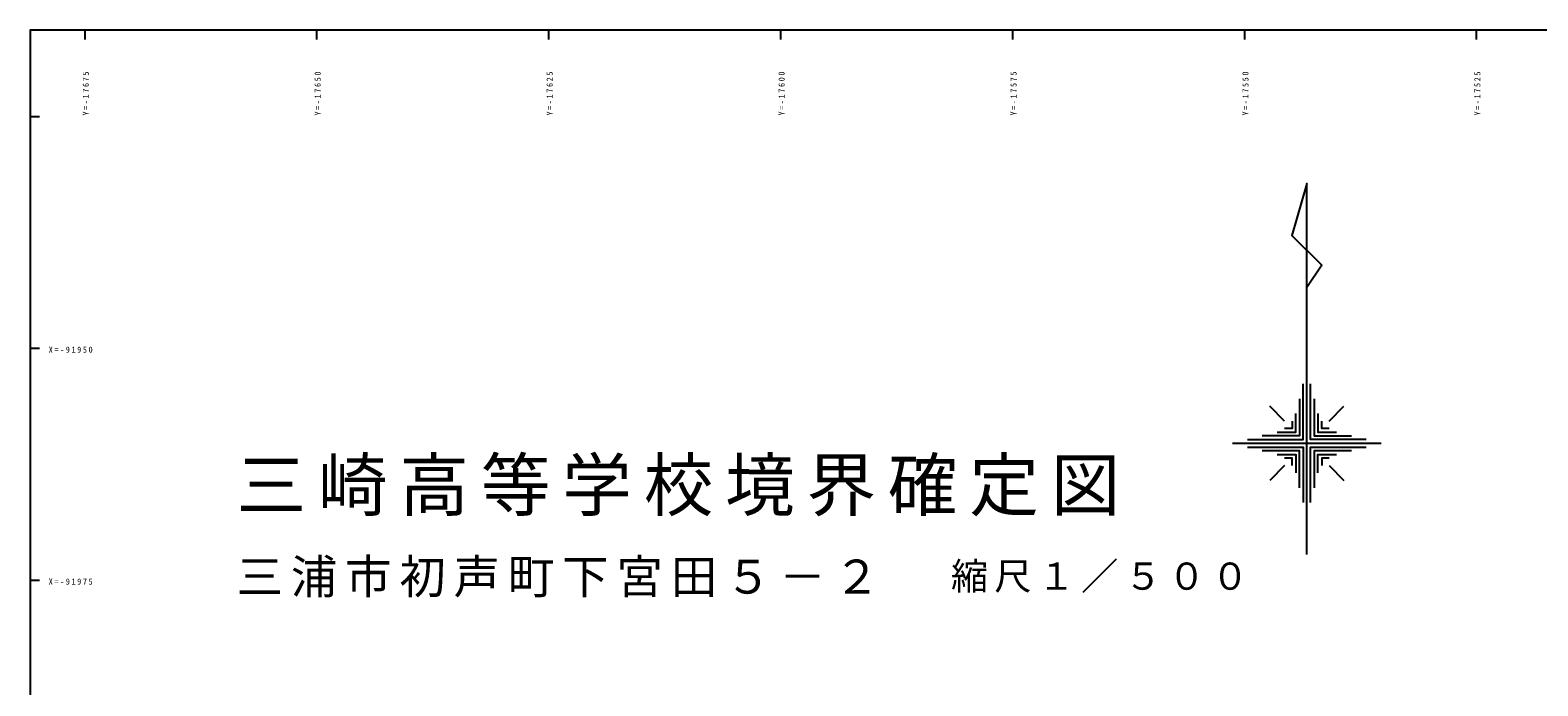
# Model space of a CAD drawing. Units: millimetres, scale not verified. Extents: x -200250 to 200250, y -256909 to 253091.
# Drawn here: x -200250 to -37738, y 182390 to 253091 of the extents above; entities that cross this region are included whole.
import ezdxf

# ---------------------------------------------------------------- set-up
doc = ezdxf.new("R2010")
doc.units = ezdxf.units.MM
doc.header["$LTSCALE"] = 1000
doc.layers.add('0-0_0', color=7, linetype='Continuous')
doc.styles.add('ＭＳ ゴシック', font='')
doc.styles.get('ＭＳ ゴシック').set_extended_font_data('MS Gothic')

msp = doc.modelspace()

# ---------------------------------------------------------------- linework, layer by layer
at = {"layer": '0-0_0'}
for p, q in [((-194370, 253091), (-194370, 252091)), ((-169370, 253091), (-169370, 252091)), ((-144370, 253091), (-144370, 252091)), ((-119370, 253091), (-119370, 252091)), ((-94370, 253091), (-94370, 252091)), ((-69370, 253091), (-69370, 252091)), ((-44370, 253091), (-44370, 252091)), ((-199250, 243748), (-200250, 243748)), ((-199250, 218748), (-200250, 218748)), ((-65036, 210943), (-66637, 212542)), ((-60237, 210943), (-58637, 212543)), ((-70636, 208543), (-54636, 208544)), ((-65036, 206143), (-66636, 204543)), ((-60236, 206143), (-58636, 204543)), ((-199250, 193748), (-200250, 193748))]:
    msp.add_line(p, q, dxfattribs=at)
msp.add_lwpolyline([(-200250, -256909), (200250, -256909), (200250, 253091), (-200250, 253091)], close=True, dxfattribs=at)
for points in [[(-62635, 196543), (-62638, 236544), (-64238, 230944), (-61037, 227744), (-62637, 225344)], [(-69036, 208943), (-63036, 208943), (-63037, 214943)], [(-56237, 208944), (-62236, 208943), (-62236, 214943)], [(-63436, 213343), (-63436, 209343), (-67436, 209343)], [(-61837, 213343), (-61836, 209343), (-57836, 209343)], [(-65836, 209743), (-63836, 209743), (-63836, 211743)], [(-61436, 211743), (-61437, 209743), (-59436, 209743)], [(-64236, 210943), (-64236, 210143), (-65036, 210143)], [(-60237, 210143), (-61036, 210143), (-61036, 210943)], [(-69036, 208143), (-63036, 208143), (-63035, 202143)], [(-62236, 202143), (-62237, 208143), (-56236, 208144)], [(-63436, 203743), (-63436, 207743), (-67436, 207743)], [(-65837, 207343), (-63836, 207343), (-63836, 205343)], [(-64236, 206143), (-64236, 206943), (-65036, 206943)], [(-57836, 207744), (-61836, 207743), (-61836, 203743)], [(-61436, 205343), (-61437, 207343), (-59436, 207343)], [(-60236, 206943), (-61037, 206943), (-61036, 206143)]]:
    msp.add_lwpolyline(points, dxfattribs=at)

# ---------------------------------------------------------------- texts
at = {"layer": '0-0_0', "char_height": 659.8, "attachment_point": 7, "rotation": 90, "style": 'ＭＳ ゴシック'}
for s, insert in [('\\T1.4;\\W0.85;Y=-17675', (-193920, 243891)), ('\\T1.4;\\W0.85;Y=-17650', (-168920, 243891)), ('\\T1.4;\\W0.85;Y=-17625', (-143920, 243891)), ('\\T1.4;\\W0.85;Y=-17600', (-118920, 243891)), ('\\T1.4;\\W0.85;Y=-17575', (-93920, 243891)), ('\\T1.4;\\W0.85;Y=-17550', (-68920, 243891)), ('\\T1.4;\\W0.85;Y=-17525', (-43920, 243891))]:
    msp.add_mtext(s, dxfattribs=dict(at, insert=insert))
at = {"layer": '0-0_0', "attachment_point": 7, "style": 'ＭＳ ゴシック'}
for s, insert, char_height in [('\\T1.4;\\W0.85;X=-91950', (-198250, 218298), 659.8), ('\\T1.17;三崎高等学校境界確定図', (-178000, 200659), 5499), ('\\T1.17;三浦市初声町下宮田５－２', (-178000, 191909), 3666), ('\\T1.17;縮尺１／５００', (-101000, 192409), 2933), ('\\T1.4;\\W0.85;X=-91975', (-198250, 193298), 659.8)]:
    msp.add_mtext(s, dxfattribs=dict(at, insert=insert, char_height=char_height))

doc.saveas('drawing.dxf')
